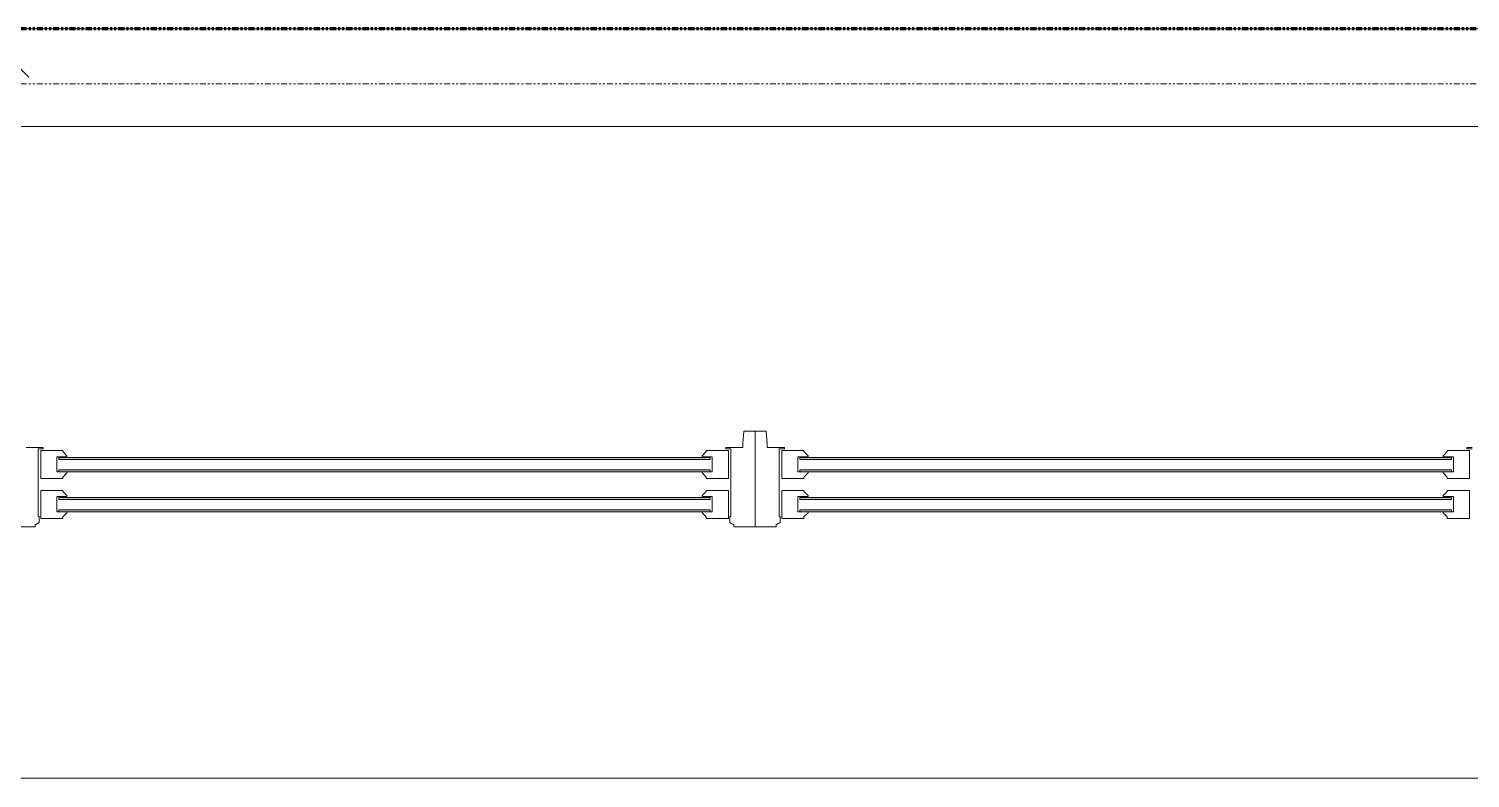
# Model space of a CAD drawing. Header units: inches. Extents: x -897 to 1409, y -1054 to 924.
# Drawn here: x -59.8 to 28.7, y 797.4 to 843.4 of the extents above; entities that cross this region are included whole.
import ezdxf

# ---------------------------------------------------------------- set-up
doc = ezdxf.new("R2010")
doc.units = ezdxf.units.IN
doc.header["$MEASUREMENT"] = 0
for name, pattern in [('Double Dash 3_8_', [0.9999999999999999, 0.3749999999999999, -0.125, 0.125, -0.125, 0.125, -0.125]), ('Double Dash 3_8__2_', [0.9999999999999999, 0.3749999999999999, -0.125, 0.125, -0.125, 0.125, -0.125]), ('Overhead', [0.15624999999999997, 0.09374999999999997, -0.06249999999999999])]:
    doc.linetypes.add(name, pattern=pattern)
for name, color, linetype, lineweight in [('A-DETL', 90, 'Continuous', 13), ('A-DETL-GENF', 92, 'Continuous', 13), ('A-GENM', 13, 'Continuous', 9), ('A-WALL', 113, 'Continuous', 13), ('A-WALL-PATT', 111, 'Continuous', 13), ('C-PROP-LINE', 91, 'Double Dash 3_8_', 20)]:
    doc.layers.add(name, color=color, linetype=linetype, lineweight=lineweight)

# ---------------------------------------------------------------- blocks, each defined once
blk = doc.blocks.new('Window_Double-Hung-3-Wide-Sterling_Kolbe - 11Ft 4 1_2In W x 6Ft 8 7_16In  H _UDH4036-3_-4393386-7TH FLOOR TELECOM PLAN')
at = {"layer": 'A-DETL-GENF', "lineweight": 9}
h = blk.add_hatch(color=256, dxfattribs=at)
h.paths.add_polyline_path([(12.24219424707962, -4.585654929921929), (12.24219424707962, -4.711154929922002), (52.24218075292119, -4.711154929922002), (52.24218075292119, -4.585654929921971)], flags=0)
h.paths.add_polyline_path([(12.24219424707962, -5.336152649424277), (12.24219424707962, -5.461154929921959), (52.24218075292119, -5.461154929921959), (52.24218075292119, -5.33615264942432)], flags=0)
h.paths.add_polyline_path([(12.24219424707962, -7.039208786170305), (12.24219424707962, -7.164708786170293), (52.24218075292119, -7.164708786170293), (52.24218075292119, -7.039208786170263)], flags=0)
h.paths.add_polyline_path([(12.24219424707954, -7.789706505672611), (12.24219424707954, -7.914708786170251), (52.24218075292119, -7.914708786170251), (52.24218075292119, -7.789706505672611)], flags=0)
h = blk.add_hatch(color=256, dxfattribs=at)
h.paths.add_polyline_path([(57.74219424707959, -4.585654929921971), (57.74219424707959, -4.711154929922045), (97.74218075292124, -4.711154929922002), (97.74218075292124, -4.585654929922014)], flags=0)
h.paths.add_polyline_path([(57.74219424707959, -5.33615264942432), (57.74219424707959, -5.461154929921959), (97.74218075292124, -5.461154929921959), (97.74218075292124, -5.33615264942432)], flags=0)
h.paths.add_polyline_path([(57.74219424707959, -7.039208786170305), (57.74219424707959, -7.164708786170336), (97.74218075292124, -7.164708786170336), (97.74218075292124, -7.039208786170305)], flags=0)
h.paths.add_polyline_path([(57.74219424707959, -7.789706505672654), (57.74219424707959, -7.914708786170293), (97.74218075292124, -7.914708786170293), (97.74218075292124, -7.789706505672654)], flags=0)
at = {"layer": 'A-DETL-GENF', "color": 53, "lineweight": 9}
for p, q in [((11.13194417619757, -5.897899273625365), (11.13194417619757, -4.179104929920941)), ((11.13194417619757, -4.179104929920941), (12.49219420929905, -4.179104929920941)), ((12.49219420929905, -4.179104929920941), (12.49219420929905, -4.273149598655279)), ((12.49219420929905, -4.273149598655279), (12.74219417619759, -4.522650499836709)), ((51.99218079070035, -4.273149598655288), (51.74218082380181, -4.522650499836718)), ((53.35243082380184, -4.17910492992095), (51.99218079070036, -4.17910492992095)), ((51.99218079070035, -4.17910492992095), (51.99218079070035, -4.273149598655288)), ((53.35243082380184, -5.897899273625374), (53.35243082380184, -4.17910492992095)), ((53.69193749999967, -3.781003430384037), (53.44193749999967, -3.937220768361375)), ((53.44193749999966, -3.937220768361375), (53.44193749999966, -4.29543770269655)), ((53.44193749999966, -4.29543770269655), (53.5121874999997, -4.29543770269655)), ((53.5121874999997, -4.29543770269655), (53.5121874999997, -8.456753528520068)), ((54.99218749999969, -3.65600343038398), (53.69193749999967, -3.65600343038398)), ((53.69193749999967, -3.65600343038398), (53.69193749999967, -3.781003430384037)), ((54.99218749999969, -9.530962598379922), (54.99218749999969, -3.656003430383981)), ((54.99218749999969, -3.656003430383981), (56.29243749999971, -3.656003430383981)), ((54.99218749999969, -9.530962598379922), (54.99218749999969, -3.65600343038398)), ((56.29243749999973, -3.656003430383981), (56.29243749999973, -3.781003430384038)), ((56.29243749999973, -3.781003430384038), (56.54243749999972, -3.937220768361376)), ((56.54243749999972, -4.29543770269655), (56.47218749999968, -4.29543770269655)), ((56.47218749999968, -4.29543770269655), (56.47218749999968, -8.45675352852007)), ((56.54243749999972, -3.937220768361376), (56.54243749999972, -4.29543770269655)), ((56.63194417619756, -5.897899273625375), (56.63194417619756, -4.179104929920951)), ((56.63194417619756, -4.179104929920951), (57.99219420929903, -4.179104929920951)), ((57.99219420929903, -4.179104929920951), (57.99219420929903, -4.273149598655289)), ((57.99219420929903, -4.273149598655289), (58.24219417619757, -4.52265049983672)), ((97.49218079070036, -4.273149598655289), (97.2421808238018, -4.52265049983672)), ((98.85243082380184, -4.179104929920951), (97.49218079070036, -4.179104929920951)), ((97.49218079070036, -4.179104929920951), (97.49218079070036, -4.273149598655289)), ((98.85243082380184, -5.897899273625375), (98.85243082380184, -4.179104929920951)), ((99.19193749999967, -3.781003430384038), (98.94193749999967, -3.937220768361376)), ((98.94193749999967, -3.937220768361376), (98.94193749999967, -4.29543770269655)), ((98.94193749999967, -4.29543770269655), (99.0121874999997, -4.29543770269655)), ((99.01218749999971, -4.29543770269655), (99.01218749999971, -8.45675352852007)), ((100.4921874999997, -3.656003430383981), (99.19193749999967, -3.656003430383981)), ((99.19193749999967, -3.656003430383981), (99.19193749999967, -3.781003430384038)), ((12.1171941761976, -4.585654929920941), (12.1171941761976, -5.522854929920942)), ((12.74219417619759, -4.585654929920941), (12.1171941761976, -4.585654929920941)), ((12.24219424707887, -4.585654929920941), (12.24219424707887, -4.711154929920973)), ((52.24218075292053, -4.585654929920941), (12.24219424707887, -4.585654929920941)), ((52.24218075292053, -4.585654929920961), (12.24219424707887, -4.585654929920955)), ((12.24219424707887, -4.585654929920955), (12.24219424707887, -4.711154929920984)), ((12.24219424707887, -4.711154929920973), (52.24218075292053, -4.711154929920973)), ((12.24219424707887, -4.711154929920984), (52.24218075292053, -4.71115492992099)), ((12.74219417619759, -4.522650499836709), (12.74219417619759, -4.585654929920941)), ((51.74218082380181, -4.522650499836718), (51.74218082380181, -4.58565492992095)), ((51.74218082380181, -4.58565492992095), (52.3671808238018, -4.58565492992095)), ((52.24218075292053, -4.711154929920973), (52.24218075292053, -4.585654929920941)), ((52.24218075292053, -4.71115492992099), (52.24218075292053, -4.585654929920961)), ((52.3671808238018, -4.58565492992095), (52.3671808238018, -5.522854929920951)), ((57.61719417619759, -4.585654929920951), (57.61719417619759, -5.522854929920952)), ((58.24219417619757, -4.585654929920951), (57.61719417619759, -4.585654929920951)), ((57.74219424707886, -4.585654929920951), (57.74219424707886, -4.711154929920983)), ((97.74218075292053, -4.585654929920951), (57.74219424707886, -4.585654929920951)), ((97.74218075292053, -4.585654929920969), (57.74219424707885, -4.585654929920964)), ((57.74219424707885, -4.585654929920964), (57.74219424707885, -4.711154929920997)), ((57.74219424707886, -4.711154929920983), (97.74218075292053, -4.711154929920983)), ((57.74219424707885, -4.711154929920997), (97.74218075292053, -4.711154929921)), ((58.24219417619757, -4.52265049983672), (58.24219417619757, -4.585654929920951)), ((97.24218082380183, -4.52265049983672), (97.24218082380183, -4.585654929920951)), ((97.24218082380183, -4.585654929920951), (97.86718082380182, -4.585654929920951)), ((97.74218075292053, -4.711154929920983), (97.74218075292053, -4.585654929920951)), ((97.74218075292053, -4.711154929921), (97.74218075292053, -4.585654929920969)), ((97.86718082380182, -4.585654929920951), (97.86718082380182, -5.522854929920952)), ((12.4921941761976, -5.897899273625365), (11.13194417619757, -5.897899273625365)), ((12.1171941761976, -5.522854929920942), (12.74219417619761, -5.522854929920942)), ((12.24219424707887, -5.336152649423253), (12.24219424707887, -5.461154929920909)), ((52.24218075292053, -5.336152649423253), (12.24219424707887, -5.336152649423253)), ((52.24218075292053, -5.336152649423293), (12.24219424707887, -5.336152649423288)), ((12.24219424707887, -5.336152649423288), (12.24219424707887, -5.461154929920943)), ((12.24219424707887, -5.461154929920909), (52.24218075292053, -5.461154929920909)), ((12.24219424707887, -5.461154929920943), (52.24218075292053, -5.461154929920949)), ((12.74219417619761, -5.585399565620032), (12.4921941761976, -5.835399565620031)), ((12.4921941761976, -5.835399565620031), (12.74219345396917, -5.585400287848467)), ((12.4921941761976, -5.835399565620031), (12.4921941761976, -5.897899273625365)), ((12.4921941761976, -5.897899273625365), (12.4921941761976, -5.835399565620031)), ((12.74219345396917, -5.585400287848468), (12.74219345396917, -5.522854929920942)), ((12.74219417619761, -5.522854929920942), (12.74219417619761, -5.585399565620032)), ((52.3671808238018, -5.522854929920951), (51.7421808238018, -5.522854929920951)), ((51.7421808238018, -5.522854929920951), (51.7421808238018, -5.585399565620041)), ((51.7421808238018, -5.585399565620041), (51.9921808238018, -5.83539956562004)), ((51.74218154603023, -5.585400287848477), (51.74218154603023, -5.522854929920951)), ((51.9921808238018, -5.83539956562004), (51.74218154603023, -5.585400287848476)), ((51.9921808238018, -5.83539956562004), (51.9921808238018, -5.897899273625374)), ((51.9921808238018, -5.897899273625374), (51.9921808238018, -5.83539956562004)), ((51.9921808238018, -5.897899273625374), (53.35243082380184, -5.897899273625374)), ((52.24218075292053, -5.461154929920909), (52.24218075292053, -5.336152649423253)), ((52.24218075292053, -5.461154929920949), (52.24218075292053, -5.336152649423293)), ((57.99219417619759, -5.897899273625375), (56.63194417619754, -5.897899273625375)), ((57.61719417619759, -5.522854929920952), (58.24219417619758, -5.522854929920952)), ((57.74219424707886, -5.336152649423257), (57.74219424707886, -5.461154929920909)), ((97.74218075292053, -5.336152649423257), (57.74219424707886, -5.336152649423257)), ((97.74218075292053, -5.336152649423306), (57.74219424707885, -5.3361526494233)), ((57.74219424707885, -5.3361526494233), (57.74219424707885, -5.461154929920956)), ((57.74219424707886, -5.461154929920909), (97.74218075292053, -5.461154929920909)), ((57.74219424707885, -5.461154929920956), (97.74218075292053, -5.461154929920961)), ((58.24219417619759, -5.585399565620042), (57.99219417619759, -5.835399565620041)), ((57.99219417619759, -5.835399565620041), (58.24219345396915, -5.585400287848477)), ((57.99219417619759, -5.835399565620041), (57.99219417619759, -5.897899273625375)), ((57.99219417619759, -5.897899273625375), (57.99219417619759, -5.835399565620041)), ((58.24219345396915, -5.585400287848478), (58.24219345396915, -5.522854929920952)), ((58.24219417619759, -5.522854929920952), (58.24219417619759, -5.585399565620042)), ((97.86718082380182, -5.522854929920952), (97.2421808238018, -5.522854929920952)), ((97.2421808238018, -5.522854929920952), (97.2421808238018, -5.585399565620042)), ((97.2421808238018, -5.585399565620042), (97.49218082380182, -5.835399565620041)), ((97.24218154603025, -5.585400287848478), (97.24218154603025, -5.522854929920952)), ((97.49218082380182, -5.835399565620041), (97.24218154603025, -5.585400287848477)), ((97.49218082380182, -5.835399565620041), (97.49218082380182, -5.897899273625375)), ((97.49218082380182, -5.897899273625375), (97.49218082380182, -5.835399565620041)), ((97.49218082380182, -5.897899273625375), (98.85243082380184, -5.897899273625375)), ((97.74218075292053, -5.461154929920909), (97.74218075292053, -5.336152649423257)), ((97.74218075292053, -5.461154929920961), (97.74218075292053, -5.336152649423306)), ((11.13194417619757, -8.343640629873683), (11.13194417619757, -6.624846286169257)), ((11.13194417619757, -6.624846286169257), (12.49219420929905, -6.624846286169257)), ((12.1171941761976, -7.030293307895016), (12.1171941761976, -7.968596286169256)), ((12.74219417619759, -7.031396286169257), (12.1171941761976, -7.030293307895017)), ((12.24219424707887, -7.039208786169258), (12.24219424707887, -7.16470878616929)), ((52.24218075292053, -7.039208786169258), (12.24219424707887, -7.039208786169258)), ((52.24218075292053, -7.039208786169277), (12.24219424707887, -7.039208786169271)), ((12.24219424707887, -7.039208786169271), (12.24219424707887, -7.164708786169297)), ((12.49219420929905, -6.624846286169257), (12.49219420929905, -6.718890954903595)), ((12.49219420929905, -6.718890954903595), (12.74219417619759, -6.968391856085027)), ((12.74219417619759, -6.968391856085026), (12.74219417619759, -7.031396286169257)), ((51.99218079070035, -6.718890954903603), (51.74218082380181, -6.968391856085035)), ((51.74218082380181, -6.968391856085035), (51.74218082380181, -7.031396286169265)), ((51.74218082380181, -7.031396286169265), (52.3671808238018, -7.030293307895025)), ((53.35243082380184, -6.624846286169266), (51.99218079070036, -6.624846286169266)), ((51.99218079070035, -6.624846286169266), (51.99218079070035, -6.718890954903603)), ((52.24218075292053, -7.164708786169289), (52.24218075292053, -7.039208786169256)), ((52.24218075292053, -7.1647087861693), (52.24218075292053, -7.039208786169277)), ((52.3671808238018, -7.030293307895025), (52.3671808238018, -7.968596286169266)), ((53.35243082380184, -8.34364062987369), (53.35243082380184, -6.624846286169265)), ((56.63194417619756, -8.343640629873692), (56.63194417619756, -6.624846286169268)), ((56.63194417619756, -6.624846286169268), (57.99219420929903, -6.624846286169268)), ((57.61719417619759, -7.030293307895026), (57.61719417619759, -7.968596286169267)), ((58.24219417619757, -7.031396286169266), (57.61719417619759, -7.030293307895026)), ((57.74219424707886, -7.039208786169255), (57.74219424707886, -7.164708786169289)), ((97.74218075292053, -7.039208786169255), (57.74219424707886, -7.039208786169255)), ((97.74218075292053, -7.039208786169287), (57.74219424707885, -7.039208786169282)), ((57.74219424707885, -7.039208786169282), (57.74219424707885, -7.16470878616931)), ((57.99219420929903, -6.624846286169268), (57.99219420929903, -6.718890954903606)), ((57.99219420929903, -6.718890954903606), (58.24219417619757, -6.968391856085038)), ((58.24219417619757, -6.968391856085036), (58.24219417619757, -7.031396286169268)), ((97.49218079070036, -6.718890954903606), (97.2421808238018, -6.968391856085038)), ((97.24218082380183, -6.968391856085036), (97.24218082380183, -7.031396286169268)), ((97.24218082380183, -7.031396286169266), (97.86718082380182, -7.030293307895026)), ((98.85243082380184, -6.624846286169268), (97.49218079070036, -6.624846286169268)), ((97.49218079070036, -6.624846286169268), (97.49218079070036, -6.718890954903606)), ((97.74218075292053, -7.164708786169289), (97.74218075292053, -7.039208786169255)), ((97.74218075292053, -7.164708786169316), (97.74218075292053, -7.039208786169287)), ((97.86718082380182, -7.030293307895026), (97.86718082380182, -7.968596286169267)), ((98.85243082380184, -8.343640629873692), (98.85243082380184, -6.624846286169268)), ((12.24219424707887, -7.164708786169289), (52.24218075292053, -7.164708786169289)), ((12.24219424707887, -7.164708786169297), (52.24218075292053, -7.1647087861693)), ((12.24219424707887, -7.789706505671591), (12.24219424707887, -7.914708786169246)), ((52.24218075292053, -7.789706505671591), (12.24219424707887, -7.789706505671591)), ((52.24218075292053, -7.789706505671602), (12.24219424707887, -7.789706505671597)), ((12.24219424707887, -7.789706505671597), (12.24219424707887, -7.914708786169252)), ((12.24219424707887, -7.914708786169246), (52.24218075292053, -7.914708786169246)), ((12.24219424707887, -7.914708786169252), (52.24218075292053, -7.914708786169258)), ((52.24218075292053, -7.914708786169246), (52.24218075292053, -7.789706505671591)), ((52.24218075292053, -7.914708786169258), (52.24218075292053, -7.789706505671602)), ((57.74219424707886, -7.164708786169289), (97.74218075292053, -7.164708786169289)), ((57.74219424707885, -7.16470878616931), (97.74218075292053, -7.164708786169316)), ((57.74219424707886, -7.789706505671591), (57.74219424707886, -7.914708786169246)), ((97.74218075292053, -7.789706505671591), (57.74219424707886, -7.789706505671591)), ((97.74218075292053, -7.789706505671621), (57.74219424707885, -7.789706505671617)), ((57.74219424707885, -7.789706505671617), (57.74219424707885, -7.914708786169273)), ((57.74219424707886, -7.914708786169246), (97.74218075292053, -7.914708786169246)), ((57.74219424707885, -7.914708786169273), (97.74218075292053, -7.914708786169276)), ((97.74218075292053, -7.914708786169246), (97.74218075292053, -7.789706505671591)), ((97.74218075292053, -7.914708786169276), (97.74218075292053, -7.789706505671621)), ((10.9721874999997, -8.45675352852006), (11.29203928740571, -8.45675352852006)), ((11.2920392874057, -8.538453421868354), (10.9721874999997, -8.538453421868354)), ((12.4921941761976, -8.343640629873683), (11.13194417619757, -8.343640629873683)), ((11.2920392874057, -8.45675352852006), (11.2920392874057, -8.538453421868354)), ((12.1171941761976, -7.968596286169258), (12.74219417619761, -7.968596286169258)), ((12.74219417619761, -8.031140921868348), (12.4921941761976, -8.28114092186835)), ((12.4921941761976, -8.28114092186835), (12.7421941761976, -8.031140921868348)), ((12.4921941761976, -8.28114092186835), (12.4921941761976, -8.343640629873683)), ((12.4921941761976, -8.343640629873681), (12.4921941761976, -8.281140921868348)), ((12.74219345396917, -8.031141644096785), (12.74219345396917, -7.968596286169258)), ((12.74219417619761, -7.968596286169258), (12.74219417619761, -8.031140921868348)), ((52.3671808238018, -7.968596286169266), (51.7421808238018, -7.968596286169266)), ((51.7421808238018, -7.968596286169266), (51.7421808238018, -8.031140921868356)), ((51.7421808238018, -8.031140921868356), (51.9921808238018, -8.281140921868356)), ((51.9921808238018, -8.281140921868356), (51.7421808238018, -8.031140921868356)), ((51.74218154603023, -8.031141644096792), (51.74218154603023, -7.968596286169266)), ((51.9921808238018, -8.281140921868356), (51.9921808238018, -8.34364062987369)), ((51.9921808238018, -8.343640629873692), (51.9921808238018, -8.281140921868358)), ((51.9921808238018, -8.34364062987369), (53.35243082380184, -8.34364062987369)), ((53.5121874999997, -8.456753528520068), (53.1923357125937, -8.456753528520068)), ((53.1923357125937, -8.456753528520068), (53.1923357125937, -8.538453421868361)), ((53.1923357125937, -8.538453421868361), (53.5121874999997, -8.538453421868361)), ((53.5121874999997, -8.538453421868361), (54.24218749999967, -8.538453421868361)), ((54.24218749999967, -8.53845342186835), (54.24218749999967, -8.780962586159099)), ((54.24218749999967, -8.780962586159099), (54.3078039987133, -9.530962598379922)), ((55.74218749999971, -8.7809625861591), (55.67657100128608, -9.530962598379922)), ((56.47218749999968, -8.538453421868363), (55.74218749999971, -8.538453421868363)), ((55.74218749999971, -8.538453421868352), (55.74218749999971, -8.7809625861591)), ((56.47218749999968, -8.45675352852007), (56.79203928740569, -8.45675352852007)), ((56.79203928740569, -8.538453421868363), (56.47218749999968, -8.538453421868363)), ((57.99219417619759, -8.343640629873692), (56.63194417619754, -8.343640629873692)), ((56.79203928740569, -8.45675352852007), (56.79203928740569, -8.538453421868363)), ((57.61719417619759, -7.968596286169267), (58.24219417619758, -7.968596286169267)), ((58.24219417619759, -8.031140921868358), (57.99219417619759, -8.281140921868358)), ((57.99219417619759, -8.281140921868358), (58.24219417619758, -8.031140921868358)), ((57.99219417619759, -8.281140921868358), (57.99219417619759, -8.343640629873692)), ((57.99219417619759, -8.343640629873692), (57.99219417619759, -8.281140921868358)), ((58.24219345396915, -8.031141644096794), (58.24219345396915, -7.968596286169267)), ((58.24219417619759, -7.968596286169267), (58.24219417619759, -8.031140921868358)), ((97.86718082380182, -7.968596286169267), (97.2421808238018, -7.968596286169267)), ((97.2421808238018, -7.968596286169267), (97.2421808238018, -8.031140921868358)), ((97.2421808238018, -8.031140921868358), (97.49218082380182, -8.281140921868358)), ((97.49218082380182, -8.281140921868358), (97.2421808238018, -8.031140921868358)), ((97.24218154603025, -8.031141644096794), (97.24218154603025, -7.968596286169267)), ((97.49218082380182, -8.281140921868358), (97.49218082380182, -8.343640629873692)), ((97.49218082380182, -8.343640629873692), (97.49218082380182, -8.281140921868358)), ((97.49218082380182, -8.343640629873692), (98.85243082380184, -8.343640629873692)), ((99.01218749999971, -8.45675352852007), (98.69233571259372, -8.45675352852007)), ((98.69233571259372, -8.45675352852007), (98.69233571259372, -8.538453421868363)), ((98.69233571259372, -8.538453421868363), (99.01218749999971, -8.538453421868363)), ((99.01218749999971, -8.538453421868363), (99.74218749999969, -8.538453421868363)), ((54.30780399871328, -9.530962598379922), (54.99218749999969, -9.530962598379922)), ((55.67657100128611, -9.530962598379922), (54.99218749999969, -9.530962598379922))]:
    blk.add_line(p, q, dxfattribs=at)
blk = doc.blocks.new('Opening-Elliptical Arch - Exterior Window Arch-3211843-7TH FLOOR TELECOM PLAN')
at = {"layer": 'A-GENM', "linetype": 'Overhead'}
for p, q in [((-68.82238805970132, 2.999999999999884), (68.17761194029862, 2.999999999999884)), ((-68.82238805970134, -3), (68.17761194029862, -3))]:
    blk.add_line(p, q, dxfattribs=at)
blk = doc.blocks.new('Family - ___-850868-7TH FLOOR TELECOM PLAN')
at = {"layer": 'C-PROP-LINE', "color": 133, "linetype": 'Double Dash 3_8__2_'}
blk.add_line((934.111768529094, 840.0105355678934), (-889.8882314709057, 840.0105355678988), dxfattribs=at)

msp = doc.modelspace()

# ---------------------------------------------------------------- hatches: boundary and pattern name
at = {"layer": 'A-WALL-PATT', "lineweight": 9}
h = msp.add_hatch(dxfattribs=at)
h.set_pattern_fill('FP_1', color=53, style=0, pattern_type=2)
h.set_pattern_definition([(135, (0, 0), (-4.242640687119286, -4.242640687119285), [])])
h.paths.add_polyline_path([(933.3979164094893, 837.3807138526072), (933.3979164094893, 843.3807138526072), (783.4243966801242, 843.3807138526078), (783.4243966801239, 837.3807138526078), (890.2860233738314, 837.3807138526074)], flags=0)
h.paths.add_polyline_path([(648.7464361388555, 837.3807138526081), (648.7464361388555, 843.3807138526081), (529.6743966801242, 843.3807138526086), (529.6743966801242, 837.3807138526086), (573.0609533796686, 837.3807138526084)], flags=0)
h.paths.add_polyline_path([(394.9964361388556, 837.3807138526089), (394.9964361388554, 843.3807138526089), (275.7993966801241, 843.3807138526092), (275.7993966801241, 837.3807138526095), (335.1421508840461, 837.3807138526091)], flags=0)
h.paths.add_polyline_path([(141.1214361388553, 837.3807138526096), (141.1214361388554, 843.3807138526096), (74.92439668012399, 843.3807138526099), (74.92439668012399, 837.3807138526099), (97.2233483884239, 837.3807138526098)], flags=0)
h.paths.add_polyline_path([(-59.75356386114463, 837.3807138526105), (-59.75356386114463, 843.3807138526105), (-125.8256033198762, 843.3807138526106), (-125.8256033198764, 837.3807138526105), (-61.38918660865755, 837.3807138526105)], flags=0)
h.paths.add_polyline_path([(-260.503563861145, 837.3807138526109), (-260.5035638611448, 843.3807138526112), (-377.7006033198761, 843.3807138526113), (-377.7006033198761, 837.3807138526115), (-299.3079891042798, 837.3807138526112)], flags=0)
h.paths.add_polyline_path([(-512.3785638611449, 837.380713852612), (-512.3785638611449, 843.3807138526118), (-631.5756033198766, 843.3807138526122), (-631.5756033198764, 837.3807138526123), (-537.2267915999021, 837.380713852612)], flags=0)
h.paths.add_polyline_path([(-766.2535638611454, 837.3807138526125), (-766.253563861145, 843.3807138526129), (-896.8520835905114, 843.3807138526132), (-896.8520835905114, 837.3807138526132), (-775.1455940955243, 837.3807138526126)], flags=0)

# ---------------------------------------------------------------- linework, layer by layer
at = {"layer": 'A-DETL', "linetype": 'Double Dash 3_8_', "lineweight": 140}
msp.add_line((934.111768529094, 843.3807138526064), (-896.8520835905105, 843.3807138526123), dxfattribs=at)
at = {"layer": 'A-WALL', "color": 133, "lineweight": 20}
for p, q in [((-59.75356386114446, 843.3807138526096), (-125.825603319876, 843.3807138526098)), ((-125.825603319876, 837.3807138526098), (-59.75356386114446, 837.3807138526096))]:
    msp.add_line(p, q, dxfattribs=at)
at = {"layer": 'A-WALL', "color": 53, "lineweight": 9}
for p, q in [((-59.75356386114443, 843.3807138526096), (74.92439668012415, 843.3807138526091)), ((-59.75356386114445, 837.3807138526096), (74.9243966801241, 837.3807138526091)), ((74.92439668012412, 837.3807138526091), (-59.75356386114444, 837.3807138526096)), ((-59.75356386114445, 837.3807138526096), (74.9243966801241, 837.3807138526091)), ((75.83541640948907, 797.3807138526091), (-60.6645835905104, 797.3807138526097)), ((75.83541640948907, 797.3807138526091), (-60.6645835905104, 797.3807138526097))]:
    msp.add_line(p, q, dxfattribs=at)

# ---------------------------------------------------------------- block references
at = {"color": 53, "lineweight": 9, "rotation": 180}
for name, p in [('Opening-Elliptical Arch - Exterior Window Arch-3211843-7TH FLOOR TELECOM PLAN', (7.263028349788327, 840.3807138526088)), ('Window_Double-Hung-3-Wide-Sterling_Kolbe - 11Ft 4 1_2In W x 6Ft 8 7_16In  H _UDH4036-3_-4393386-7TH FLOOR TELECOM PLAN', (39.82760390948908, 809.1462960789564))]:
    msp.add_blockref(name, p, dxfattribs=at)
at = {"color": 133, "linetype": 'Double Dash 3_8__2_', "lineweight": 20}
msp.add_blockref('Family - ___-850868-7TH FLOOR TELECOM PLAN', (0, 0), dxfattribs=at)

doc.saveas('drawing.dxf')
